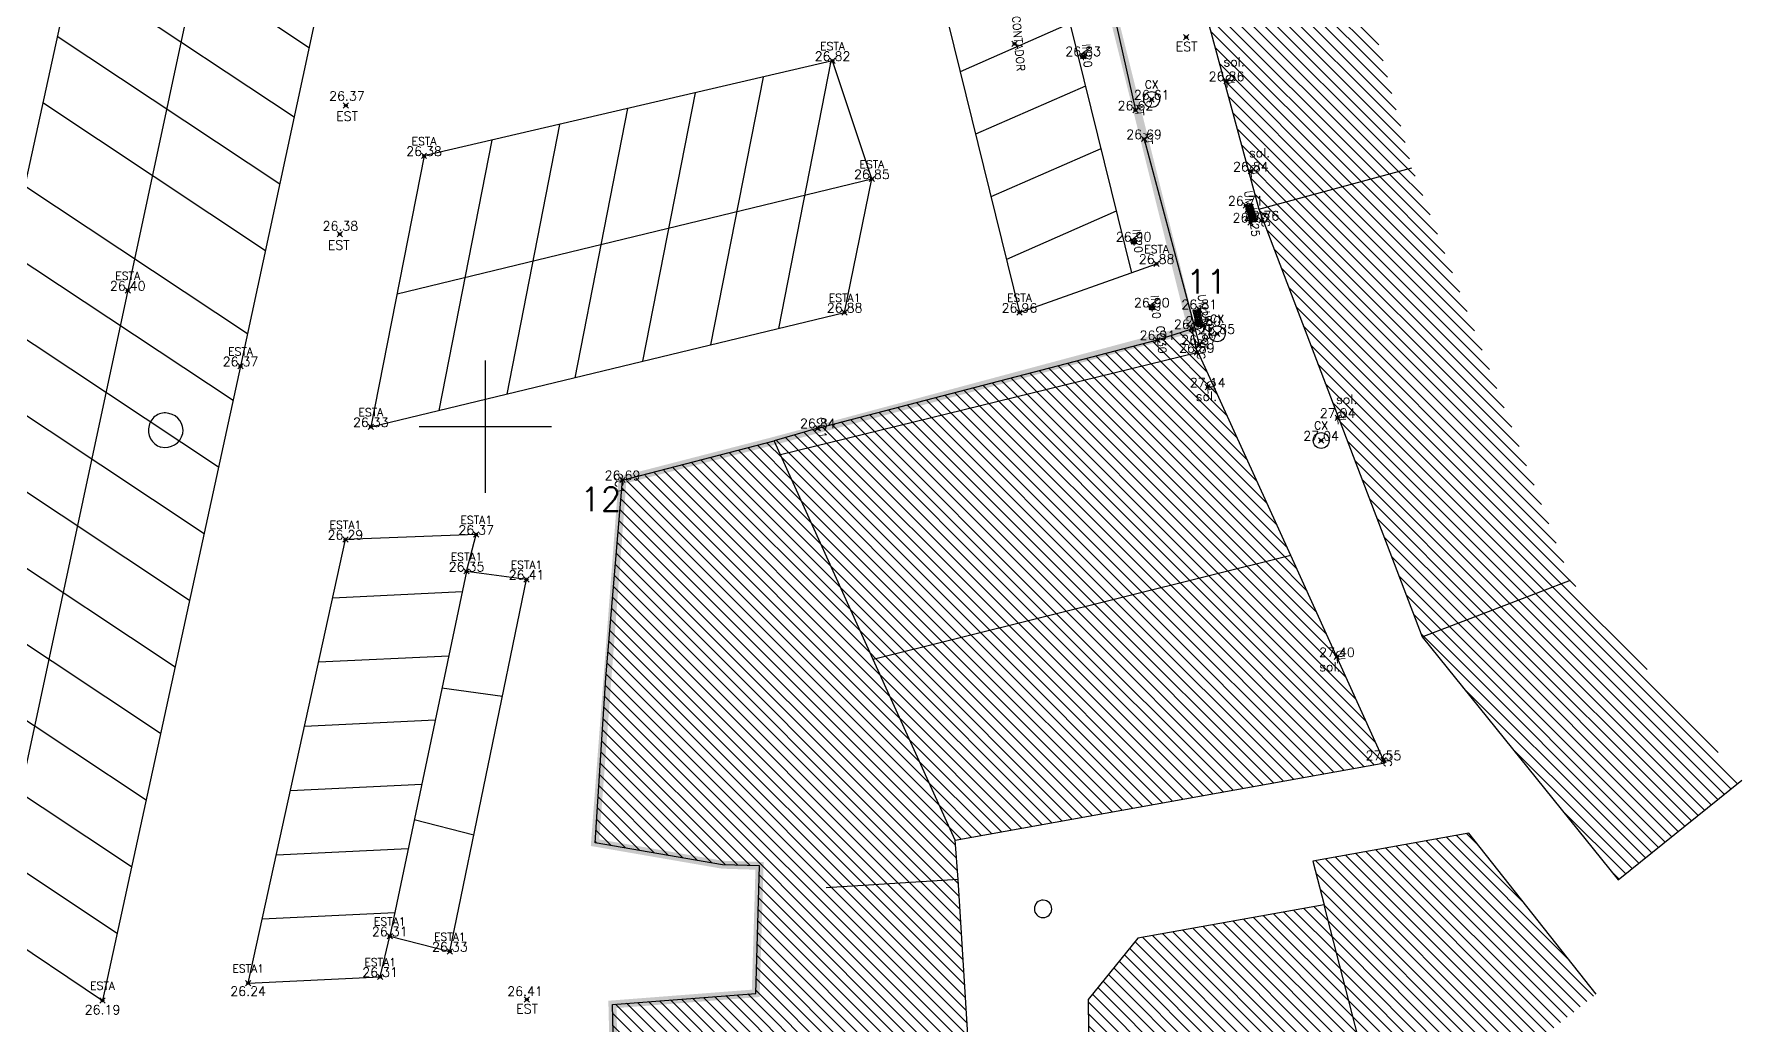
# Model space of a CAD drawing. Header units: metres. Extents: x -97560 to -97391, y -63420 to -63282.
# Drawn here: x -97517.1 to -97452.5, y -63372.6 to -63335.2 of the extents above; entities that cross this region are included whole.
import ezdxf
from ezdxf.enums import TextEntityAlignment as Align

# ---------------------------------------------------------------- set-up
doc = ezdxf.new("R2010")
doc.units = ezdxf.units.M
doc.header["$LTSCALE"] = 0.03
doc.header["$PDMODE"] = 35
doc.header["$PDSIZE"] = 0.1
doc.linetypes.add('DASHED2', pattern=[9.525, 6.35, -3.175])
for name, color, linetype in [('_ÁREA INTERVENÇÃO', 7, 'CONTINUOUS'), ('CAIXAS DE VISITA', 3, 'CONTINUOUS'), ('CAIXAS DIVERSAS(ELECT.E TELEC.)', 1, 'CONTINUOUS'), ('COD-AT', 7, 'CONTINUOUS'), ('COD-CC', 7, 'CONTINUOUS'), ('COD-CX', 7, 'CONTINUOUS'), ('COD-ES', 7, 'CONTINUOUS'), ('COD-IN', 7, 'CONTINUOUS'), ('COD-OL', 7, 'CONTINUOUS'), ('COD-ON', 7, 'CONTINUOUS'), ('COD-UM', 7, 'CONTINUOUS'), ('CONSTRUÇÕES', 3, 'CONTINUOUS'), ('COTAS', 7, 'CONTINUOUS'), ('ESTACIONAMENTOS', 252, 'CONTINUOUS'), ('ESTACOES', 1, 'CONTINUOUS'), ('HATCH', 1, 'CONTINUOUS'), ('LANCIS', 7, 'CONTINUOUS'), ('MALHA DE COORDENADAS', 7, 'CONTINUOUS'), ('PINOS', 7, 'CONTINUOUS'), ('pontos', 7, 'CONTINUOUS'), ('SUMIDOUROS', 1, 'CONTINUOUS')]:
    doc.layers.add(name, color=color, linetype=linetype)
doc.styles.get("Standard").update_dxf_attribs({"font": 'simplex.shx'})
doc.styles.add('T18', font='simplex.shx', dxfattribs={"height": 0.9})

msp = doc.modelspace()

# ---------------------------------------------------------------- hatches: boundary and pattern name
at = {"layer": 'HATCH'}
h = msp.add_hatch(dxfattribs=at)
h.set_pattern_fill('ANSI31', color=256, scale=0.1, angle=90, style=0)
h.paths.add_polyline_path([(-97489.643, -63366.601), (-97489.786, -63371.42), (-97495.203, -63371.838), (-97495.099, -63376.133), (-97494.929, -63376.125), (-97494.869, -63380.688), (-97493.635, -63380.542), (-97493.349, -63386.057), (-97493.249, -63386.051), (-97492.9, -63393.419), (-97482.426, -63392.748), (-97483.149, -63376.863), (-97481.539, -63376.677), (-97482.139, -63367.118), (-97482.252, -63365.632), (-97485.346, -63358.799), (-97489.084, -63350.539), (-97490.782, -63350.977), (-97494.828, -63352.09), (-97495.446, -63359.503), (-97495.86, -63365.727), (-97491.042, -63366.56)])
h = msp.add_hatch(dxfattribs=at)
h.set_pattern_fill('ANSI31', color=256, scale=0.1, angle=90, style=0)
h.paths.add_polyline_path([(-97465.849, -63377.649), (-97468.306, -63368.08), (-97475.346, -63369.33), (-97477.222, -63371.651), (-97476.991, -63392.474), (-97467.415, -63392.367)])
h.paths.add_polyline_path([(-97467.415, -63392.367), (-97476.991, -63392.474), (-97476.916, -63400.442), (-97467.34, -63400.349)])

# ---------------------------------------------------------------- linework, layer by layer
at = {"layer": '_ÁREA INTERVENÇÃO', "linetype": 'DASHED2', "ltscale": 5, "const_width": 0.3}
msp.add_lwpolyline([(-97499.636, -63306.663), (-97499.635, -63306.66), (-97496.792, -63323.038), (-97503.25, -63324.15), (-97501.776, -63330.355), (-97490.893, -63328.251), (-97491.242, -63324.94), (-97479.293, -63322.52), (-97479.255, -63322.508), (-97473.308, -63346.312), (-97489.084, -63350.539), (-97494.822, -63352.021), (-97495.86, -63365.727), (-97491.042, -63366.56), (-97489.643, -63366.602), (-97489.786, -63371.42), (-97495.203, -63371.838), (-97495.099, -63376.133)], dxfattribs=at)
at = {"layer": 'CAIXAS DE VISITA'}
for centre in [(-97474.823, -63337.643), (-97472.347, -63346.496), (-97468.419, -63350.53)]:
    msp.add_circle(centre, 0.3, dxfattribs=at)
msp.add_arc((-97478.927, -63368.228), 0.33, 89.44807, 88.81207, dxfattribs=at)
for centre, major_axis, start_param, end_param in [((-97512.11, -63350.105), (-0.438, 0.438), -1.018767, 0.55203), ((-97512.085, -63350.147), (-0.463, 0.463), 3.746209, 5.317005), ((-97512.085, -63350.147), (-0.463, 0.463), 0.499443, 2.070239), ((-97512.11, -63350.105), (-0.486, 0.486), 2.122826, 3.693622)]:
    msp.add_ellipse(centre, major_axis=major_axis, ratio=1, start_param=start_param, end_param=end_param, dxfattribs=at)
at = {"layer": 'CONSTRUÇÕES'}
for p, q in [((-97473.524, -63331.62), (-97470.779, -63341.784)), ((-97470.779, -63341.784), (-97464.987, -63340.219)), ((-97470.779, -63341.784), (-97464.597, -63357.953)), ((-97487.438, -63350.058), (-97474.606, -63346.73)), ((-97488.851, -63351.055), (-97473.06, -63347.189)), ((-97469.567, -63354.868), (-97473.06, -63347.189)), ((-97487.438, -63350.058), (-97489.084, -63350.539)), ((-97494.822, -63352.021), (-97489.084, -63350.539)), ((-97485.346, -63358.799), (-97489.084, -63350.539)), ((-97495.446, -63359.503), (-97494.822, -63352.021)), ((-97469.567, -63354.868), (-97485.346, -63358.799)), ((-97466.015, -63362.713), (-97469.567, -63354.868)), ((-97464.597, -63357.953), (-97458.992, -63355.81)), ((-97464.597, -63357.953), (-97457.187, -63367.131)), ((-97482.252, -63365.632), (-97485.346, -63358.799)), ((-97495.86, -63365.727), (-97495.446, -63359.503)), ((-97482.252, -63365.632), (-97466.015, -63362.713)), ((-97457.187, -63367.131), (-97452.519, -63363.363)), ((-97491.042, -63366.56), (-97495.86, -63365.727)), ((-97482.139, -63367.118), (-97482.252, -63365.632)), ((-97462.839, -63365.373), (-97468.732, -63366.421)), ((-97458.024, -63371.453), (-97462.839, -63365.373)), ((-97468.732, -63366.421), (-97468.306, -63368.08)), ((-97489.643, -63366.601), (-97491.042, -63366.56)), ((-97489.786, -63371.42), (-97489.643, -63366.601)), ((-97482.139, -63367.118), (-97487.129, -63367.432)), ((-97481.539, -63376.677), (-97482.139, -63367.118)), ((-97468.306, -63368.08), (-97475.346, -63369.33)), ((-97465.849, -63377.649), (-97468.306, -63368.08)), ((-97475.346, -63369.33), (-97477.222, -63371.651)), ((-97495.203, -63371.838), (-97489.786, -63371.42)), ((-97495.099, -63376.133), (-97495.203, -63371.838)), ((-97477.222, -63371.651), (-97476.991, -63392.474))]:
    msp.add_line(p, q, dxfattribs=at)
msp.add_lwpolyline([(-97474.606, -63346.73), (-97473.308, -63346.312), (-97473.117, -63347.209)], dxfattribs=at)
at = {"layer": 'ESTACIONAMENTOS'}
for p, q in [((-97480.244, -63325.311), (-97475.589, -63344.191)), ((-97484.397, -63327.131), (-97479.82, -63345.695)), ((-97515.056, -63330.08), (-97517.676, -63342.104)), ((-97506.674, -63335.693), (-97515.056, -63330.08)), ((-97505.609, -63330.733), (-97509.257, -63347.72)), ((-97510.944, -63332.834), (-97518.667, -63368.875)), ((-97515.633, -63332.728), (-97507.235, -63338.302)), ((-97477.912, -63334.77), (-97482.065, -63336.591)), ((-97516.182, -63335.244), (-97507.776, -63340.823)), ((-97486.884, -63336.182), (-97502.323, -63339.774)), ((-97489.511, -63336.793), (-97491.494, -63346.914)), ((-97486.948, -63336.197), (-97488.927, -63346.293)), ((-97485.396, -63340.646), (-97486.884, -63336.182)), ((-97492.073, -63337.389), (-97494.061, -63347.534)), ((-97477.329, -63337.135), (-97481.482, -63338.956)), ((-97516.73, -63337.761), (-97508.317, -63343.344)), ((-97494.636, -63337.985), (-97496.629, -63348.155)), ((-97497.198, -63338.582), (-97499.196, -63348.775)), ((-97499.761, -63339.178), (-97501.763, -63349.396)), ((-97502.323, -63339.774), (-97504.331, -63350.016)), ((-97476.745, -63339.5), (-97480.898, -63341.321)), ((-97503.344, -63344.984), (-97485.396, -63340.646)), ((-97486.427, -63345.689), (-97485.396, -63340.646)), ((-97517.414, -63340.901), (-97508.993, -63346.49)), ((-97476.162, -63341.865), (-97480.315, -63343.685)), ((-97517.962, -63343.418), (-97509.538, -63349.009)), ((-97479.82, -63345.695), (-97474.635, -63343.851)), ((-97504.331, -63350.016), (-97486.427, -63345.689)), ((-97518.51, -63345.935), (-97510.085, -63351.526)), ((-97509.257, -63347.72), (-97514.473, -63371.686)), ((-97519.058, -63348.452), (-97510.633, -63354.043)), ((-97519.605, -63350.968), (-97511.181, -63356.56)), ((-97520.153, -63353.485), (-97511.729, -63359.077)), ((-97500.349, -63354.085), (-97505.292, -63354.27)), ((-97500.715, -63355.473), (-97500.349, -63354.085)), ((-97508.969, -63371.038), (-97505.292, -63354.27)), ((-97500.715, -63355.473), (-97503.618, -63369.26)), ((-97498.449, -63355.781), (-97500.715, -63355.473)), ((-97520.701, -63356.002), (-97512.277, -63361.594)), ((-97501.346, -63369.838), (-97498.449, -63355.781)), ((-97505.774, -63356.468), (-97500.875, -63356.233)), ((-97521.249, -63358.519), (-97512.825, -63364.111)), ((-97506.307, -63358.897), (-97501.386, -63358.661)), ((-97499.359, -63360.198), (-97501.645, -63359.888)), ((-97521.797, -63361.036), (-97513.372, -63366.628)), ((-97506.839, -63361.325), (-97501.897, -63361.088)), ((-97522.345, -63363.553), (-97513.92, -63369.145)), ((-97507.372, -63363.753), (-97502.408, -63363.515)), ((-97502.69, -63364.853), (-97500.437, -63365.426)), ((-97507.904, -63366.182), (-97502.919, -63365.942)), ((-97508.437, -63368.61), (-97503.43, -63368.37)), ((-97518.738, -63368.828), (-97514.473, -63371.686)), ((-97503.981, -63370.799), (-97503.618, -63369.26)), ((-97503.618, -63369.26), (-97501.346, -63369.838)), ((-97508.969, -63371.038), (-97503.981, -63370.799))]:
    msp.add_line(p, q, dxfattribs=at)
at = {"layer": 'ESTACOES'}
for p in [(-97473.52, -63335.286), (-97505.276, -63337.872), (-97505.51, -63342.733), (-97498.441, -63371.654)]:
    msp.add_point(p, dxfattribs=at)
at = {"layer": 'HATCH'}
for p, q in [((-97466.241, -63335.572), (-97470.887, -63330.926)), ((-97465.079, -63339.878), (-97473.375, -63331.581)), ((-97465.245, -63339.262), (-97473.02, -63331.487)), ((-97465.411, -63338.647), (-97472.664, -63331.394)), ((-97465.577, -63338.032), (-97472.309, -63331.3)), ((-97465.743, -63337.417), (-97471.954, -63331.207)), ((-97465.909, -63336.802), (-97471.598, -63331.113)), ((-97466.075, -63336.187), (-97471.243, -63331.019)), ((-97465.144, -63340.261), (-97473.427, -63331.978)), ((-97465.497, -63340.357), (-97473.261, -63332.593)), ((-97465.851, -63340.452), (-97473.095, -63333.208)), ((-97466.204, -63340.548), (-97472.929, -63333.823)), ((-97466.558, -63340.643), (-97472.763, -63334.438)), ((-97466.911, -63340.739), (-97472.597, -63335.054)), ((-97467.265, -63340.834), (-97472.431, -63335.669)), ((-97467.618, -63340.93), (-97472.264, -63336.284)), ((-97467.972, -63341.025), (-97472.098, -63336.899)), ((-97468.325, -63341.121), (-97471.932, -63337.514)), ((-97468.679, -63341.217), (-97471.766, -63338.129)), ((-97469.032, -63341.312), (-97471.6, -63338.744)), ((-97469.386, -63341.408), (-97471.434, -63339.36)), ((-97469.739, -63341.503), (-97471.268, -63339.975)), ((-97470.093, -63341.599), (-97471.101, -63340.59)), ((-97463.74, -63343.462), (-97466.558, -63340.643)), ((-97464.02, -63342.732), (-97466.204, -63340.548)), ((-97464.301, -63342.003), (-97465.851, -63340.452)), ((-97464.581, -63341.273), (-97465.497, -63340.357)), ((-97464.862, -63340.544), (-97465.144, -63340.261)), ((-97470.446, -63341.694), (-97470.935, -63341.205)), ((-97461.776, -63348.568), (-97469.032, -63341.312)), ((-97462.056, -63347.839), (-97468.679, -63341.217)), ((-97462.337, -63347.109), (-97468.325, -63341.121)), ((-97462.618, -63346.38), (-97467.972, -63341.025)), ((-97462.898, -63345.65), (-97467.618, -63340.93)), ((-97463.179, -63344.921), (-97467.265, -63340.834)), ((-97463.459, -63344.191), (-97466.911, -63340.739)), ((-97460.373, -63352.216), (-97470.763, -63341.827)), ((-97460.654, -63351.487), (-97470.446, -63341.694)), ((-97460.934, -63350.757), (-97470.093, -63341.599)), ((-97461.215, -63350.028), (-97469.739, -63341.503)), ((-97461.495, -63349.298), (-97469.386, -63341.408)), ((-97460.093, -63352.946), (-97470.485, -63342.554)), ((-97459.812, -63353.675), (-97470.207, -63343.281)), ((-97459.532, -63354.405), (-97469.929, -63344.008)), ((-97459.251, -63355.134), (-97469.651, -63344.735)), ((-97459.016, -63355.819), (-97469.373, -63345.462)), ((-97473.145, -63347.074), (-97473.761, -63346.458)), ((-97473.268, -63346.498), (-97473.419, -63346.348)), ((-97459.341, -63355.943), (-97469.095, -63346.189)), ((-97470.835, -63352.082), (-97475.861, -63347.056)), ((-97471.209, -63351.258), (-97475.504, -63346.963)), ((-97471.584, -63350.435), (-97475.148, -63346.871)), ((-97471.959, -63349.611), (-97474.791, -63346.779)), ((-97472.333, -63348.787), (-97474.443, -63346.678)), ((-97472.708, -63347.964), (-97474.103, -63346.568)), ((-97459.665, -63356.067), (-97468.817, -63346.916)), ((-97470.868, -63355.192), (-97478.357, -63347.703)), ((-97470.508, -63355.102), (-97478, -63347.611)), ((-97470.149, -63355.013), (-97477.644, -63347.518)), ((-97469.79, -63354.923), (-97477.287, -63347.426)), ((-97469.711, -63354.553), (-97476.931, -63347.333)), ((-97470.085, -63353.729), (-97476.574, -63347.241)), ((-97470.46, -63352.906), (-97476.217, -63347.148)), ((-97459.99, -63356.191), (-97468.539, -63347.643)), ((-97473.384, -63355.819), (-97480.853, -63348.35)), ((-97473.025, -63355.729), (-97480.496, -63348.258)), ((-97472.665, -63355.64), (-97480.14, -63348.165)), ((-97472.306, -63355.55), (-97479.783, -63348.073)), ((-97471.946, -63355.461), (-97479.427, -63347.98)), ((-97471.587, -63355.371), (-97479.07, -63347.888)), ((-97471.227, -63355.281), (-97478.713, -63347.795)), ((-97460.315, -63356.316), (-97468.261, -63348.37)), ((-97475.9, -63356.446), (-97483.349, -63348.997)), ((-97475.541, -63356.356), (-97482.992, -63348.905)), ((-97475.181, -63356.267), (-97482.636, -63348.812)), ((-97474.822, -63356.177), (-97482.279, -63348.72)), ((-97474.463, -63356.087), (-97481.922, -63348.628)), ((-97474.103, -63355.998), (-97481.566, -63348.535)), ((-97473.744, -63355.908), (-97481.209, -63348.443)), ((-97478.417, -63357.073), (-97485.845, -63349.644)), ((-97478.057, -63356.983), (-97485.488, -63349.552)), ((-97477.698, -63356.893), (-97485.132, -63349.46)), ((-97477.338, -63356.804), (-97484.775, -63349.367)), ((-97476.979, -63356.714), (-97484.418, -63349.275)), ((-97476.619, -63356.625), (-97484.062, -63349.182)), ((-97476.26, -63356.535), (-97483.705, -63349.09)), ((-97460.64, -63356.44), (-97467.983, -63349.097)), ((-97480.933, -63357.699), (-97488.318, -63350.315)), ((-97480.573, -63357.61), (-97487.97, -63350.213)), ((-97480.214, -63357.52), (-97487.623, -63350.111)), ((-97479.854, -63357.431), (-97487.271, -63350.014)), ((-97479.495, -63357.341), (-97486.914, -63349.922)), ((-97479.136, -63357.252), (-97486.558, -63349.829)), ((-97478.776, -63357.162), (-97486.201, -63349.737)), ((-97460.965, -63356.564), (-97467.705, -63349.824)), ((-97481.652, -63357.878), (-97489.013, -63350.518)), ((-97481.292, -63357.789), (-97488.665, -63350.416)), ((-97461.289, -63356.688), (-97467.427, -63350.551)), ((-97482.011, -63357.968), (-97488.79, -63351.189)), ((-97461.614, -63356.812), (-97467.149, -63351.278)), ((-97482.371, -63358.058), (-97488.419, -63352.01)), ((-97461.939, -63356.937), (-97466.871, -63352.005)), ((-97482.73, -63358.147), (-97488.047, -63352.83)), ((-97462.264, -63357.061), (-97466.593, -63352.732)), ((-97462.589, -63357.185), (-97466.315, -63353.458)), ((-97483.09, -63358.237), (-97487.676, -63353.65)), ((-97462.914, -63357.309), (-97466.037, -63354.185)), ((-97483.449, -63358.326), (-97487.305, -63354.47)), ((-97483.809, -63358.416), (-97486.934, -63355.291)), ((-97467.108, -63360.298), (-97471.946, -63355.461)), ((-97467.48, -63359.478), (-97471.587, -63355.371)), ((-97467.852, -63358.657), (-97471.227, -63355.281)), ((-97468.223, -63357.837), (-97470.868, -63355.192)), ((-97468.595, -63357.016), (-97470.508, -63355.102)), ((-97468.966, -63356.195), (-97470.149, -63355.013)), ((-97469.338, -63355.375), (-97469.79, -63354.923)), ((-97463.238, -63357.433), (-97465.759, -63354.912)), ((-97484.168, -63358.505), (-97486.563, -63356.111)), ((-97467.56, -63362.99), (-97474.463, -63356.087)), ((-97467.179, -63362.922), (-97474.103, -63355.998)), ((-97466.798, -63362.854), (-97473.744, -63355.908)), ((-97466.418, -63362.785), (-97473.384, -63355.819)), ((-97466.037, -63362.717), (-97473.025, -63355.729)), ((-97466.365, -63361.94), (-97472.665, -63355.64)), ((-97466.737, -63361.119), (-97472.306, -63355.55)), ((-97463.563, -63357.558), (-97465.481, -63355.639)), ((-97453.41, -63362.323), (-97459.665, -63356.067)), ((-97456.101, -63359.183), (-97459.341, -63355.943)), ((-97458.792, -63356.043), (-97459.016, -63355.819)), ((-97470.604, -63363.538), (-97477.338, -63356.804)), ((-97470.224, -63363.469), (-97476.979, -63356.714)), ((-97469.843, -63363.401), (-97476.619, -63356.625)), ((-97469.463, -63363.332), (-97476.26, -63356.535)), ((-97469.082, -63363.264), (-97475.9, -63356.446)), ((-97468.701, -63363.196), (-97475.541, -63356.356)), ((-97468.321, -63363.127), (-97475.181, -63356.267)), ((-97467.94, -63363.059), (-97474.822, -63356.177)), ((-97463.888, -63357.682), (-97465.203, -63356.366)), ((-97453.679, -63364.299), (-97461.289, -63356.688)), ((-97453.43, -63364.099), (-97460.965, -63356.564)), ((-97453.182, -63363.898), (-97460.64, -63356.44)), ((-97452.933, -63363.697), (-97460.315, -63356.316)), ((-97452.685, -63363.497), (-97459.99, -63356.191)), ((-97484.527, -63358.595), (-97486.191, -63356.931)), ((-97473.269, -63364.017), (-97479.854, -63357.431)), ((-97472.888, -63363.948), (-97479.495, -63357.341)), ((-97472.507, -63363.88), (-97479.136, -63357.252)), ((-97472.127, -63363.811), (-97478.776, -63357.162)), ((-97471.746, -63363.743), (-97478.417, -63357.073)), ((-97471.366, -63363.675), (-97478.057, -63356.983)), ((-97470.985, -63363.606), (-97477.698, -63356.893)), ((-97464.213, -63357.806), (-97464.925, -63357.093)), ((-97455.169, -63365.502), (-97463.238, -63357.433)), ((-97454.921, -63365.302), (-97462.914, -63357.309)), ((-97454.672, -63365.101), (-97462.589, -63357.185)), ((-97454.424, -63364.901), (-97462.264, -63357.061)), ((-97454.175, -63364.7), (-97461.939, -63356.937)), ((-97453.927, -63364.5), (-97461.614, -63356.812)), ((-97484.887, -63358.684), (-97485.82, -63357.751)), ((-97475.933, -63364.496), (-97482.371, -63358.058)), ((-97475.552, -63364.427), (-97482.011, -63357.968)), ((-97475.172, -63364.359), (-97481.652, -63357.878)), ((-97474.791, -63364.29), (-97481.292, -63357.789)), ((-97474.41, -63364.222), (-97480.933, -63357.699)), ((-97474.03, -63364.153), (-97480.573, -63357.61)), ((-97473.649, -63364.085), (-97480.214, -63357.52)), ((-97464.538, -63357.93), (-97464.647, -63357.82)), ((-97456.163, -63366.305), (-97464.538, -63357.93)), ((-97455.915, -63366.104), (-97464.213, -63357.806)), ((-97455.666, -63365.904), (-97463.888, -63357.682)), ((-97455.418, -63365.703), (-97463.563, -63357.558)), ((-97485.246, -63358.774), (-97485.449, -63358.571)), ((-97478.597, -63364.974), (-97484.887, -63358.684)), ((-97478.216, -63364.906), (-97484.527, -63358.595)), ((-97477.836, -63364.838), (-97484.168, -63358.505)), ((-97477.455, -63364.769), (-97483.809, -63358.416)), ((-97477.074, -63364.701), (-97483.449, -63358.326)), ((-97476.694, -63364.632), (-97483.09, -63358.237)), ((-97476.313, -63364.564), (-97482.73, -63358.147)), ((-97478.977, -63365.043), (-97485.246, -63358.774)), ((-97479.358, -63365.111), (-97485.077, -63359.392)), ((-97456.412, -63366.505), (-97463.059, -63359.858)), ((-97479.739, -63365.18), (-97484.706, -63360.212)), ((-97480.119, -63365.248), (-97484.334, -63361.033)), ((-97480.5, -63365.317), (-97483.963, -63361.853)), ((-97456.66, -63366.706), (-97461.178, -63362.188)), ((-97480.88, -63365.385), (-97483.591, -63362.674)), ((-97481.261, -63365.453), (-97483.22, -63363.494)), ((-97481.642, -63365.522), (-97482.849, -63364.315)), ((-97456.908, -63366.906), (-97459.297, -63364.517)), ((-97482.022, -63365.59), (-97482.477, -63365.135)), ((-97458.873, -63372.126), (-97465.205, -63365.794)), ((-97458.623, -63371.927), (-97464.824, -63365.726)), ((-97458.372, -63371.729), (-97464.443, -63365.658)), ((-97458.122, -63371.53), (-97464.061, -63365.591)), ((-97459.068, -63370.135), (-97463.68, -63365.523)), ((-97460.778, -63367.976), (-97463.299, -63365.455)), ((-97462.487, -63365.818), (-97462.918, -63365.387)), ((-97461.129, -63373.911), (-97468.636, -63366.404)), ((-97460.878, -63373.713), (-97468.255, -63366.336)), ((-97460.627, -63373.515), (-97467.874, -63366.268)), ((-97460.377, -63373.316), (-97467.492, -63366.201)), ((-97460.126, -63373.118), (-97467.111, -63366.133)), ((-97459.876, -63372.919), (-97466.73, -63366.065)), ((-97459.625, -63372.721), (-97466.349, -63365.997)), ((-97459.375, -63372.522), (-97465.968, -63365.929)), ((-97459.124, -63372.324), (-97465.586, -63365.862)), ((-97461.379, -63374.11), (-97468.616, -63366.873)), ((-97457.157, -63367.107), (-97457.417, -63366.847)), ((-97461.63, -63374.308), (-97468.46, -63367.478)), ((-97461.88, -63374.507), (-97468.305, -63368.082)), ((-97462.131, -63374.705), (-97468.15, -63368.686)), ((-97462.382, -63374.904), (-97467.995, -63369.29)), ((-97462.632, -63375.102), (-97467.84, -63369.894)), ((-97462.883, -63375.3), (-97467.685, -63370.498)), ((-97463.133, -63375.499), (-97467.53, -63371.102)), ((-97463.384, -63375.697), (-97467.375, -63371.706)), ((-97463.635, -63375.896), (-97467.22, -63372.311))]:
    msp.add_line(p, q, dxfattribs=at)
at = {"layer": 'LANCIS'}
for p, q in [((-97476.925, -63331.377), (-97475.439, -63338.05)), ((-97475.111, -63339.135), (-97473.034, -63346.9)), ((-97473.034, -63346.9), (-97473.176, -63346.93))]:
    msp.add_line(p, q, dxfattribs=at)
at = {"layer": 'MALHA DE COORDENADAS'}
for p, q in [((-97500, -63350), (-97500, -63347.5)), ((-97500, -63350), (-97500, -63347.5)), ((-97502.5, -63350), (-97500, -63350)), ((-97502.5, -63350), (-97500, -63350)), ((-97500, -63350), (-97497.5, -63350)), ((-97500, -63352.5), (-97500, -63350)), ((-97500, -63350), (-97497.5, -63350)), ((-97500, -63352.5), (-97500, -63350))]:
    msp.add_line(p, q, dxfattribs=at)
at = {"layer": 'PINOS'}
for centre in [(-97477.412, -63335.999), (-97475.504, -63343.006), (-97474.818, -63345.494)]:
    msp.add_circle(centre, 0.1, dxfattribs=at)
at = {"layer": 'pontos'}
for p in [(-97480.004, -63335.54), (-97486.884, -63336.182), (-97477.412, -63335.999), (-97471.995, -63336.946), (-97475.439, -63338.05), (-97474.823, -63337.643), (-97475.111, -63339.135), (-97502.323, -63339.774), (-97485.396, -63340.646), (-97471.074, -63340.357), (-97471.269, -63341.65), (-97471.091, -63342.286), (-97470.676, -63342.209), (-97475.504, -63343.006), (-97474.635, -63343.851), (-97513.521, -63344.862), (-97486.427, -63345.689), (-97479.82, -63345.695), (-97474.818, -63345.494), (-97473.024, -63345.564), (-97473.308, -63346.312), (-97472.877, -63346.193), (-97472.347, -63346.496), (-97474.606, -63346.73), (-97473.117, -63347.209), (-97473.034, -63346.9), (-97509.257, -63347.72), (-97472.707, -63348.517), (-97467.794, -63349.67), (-97504.331, -63350.016), (-97487.438, -63350.058), (-97468.419, -63350.53), (-97494.822, -63352.021), (-97505.292, -63354.27), (-97500.349, -63354.085), (-97500.715, -63355.473), (-97498.449, -63355.781), (-97467.821, -63358.709), (-97466.064, -63362.607), (-97503.618, -63369.26), (-97501.346, -63369.838), (-97508.969, -63371.038), (-97503.981, -63370.799), (-97514.473, -63371.686)]:
    msp.add_point(p, dxfattribs=at)
at = {"layer": 'SUMIDOUROS'}
for p, q in [((-97471.269, -63341.65), (-97471.028, -63341.583)), ((-97471.091, -63342.286), (-97471.269, -63341.65)), ((-97471.043, -63342.273), (-97471.221, -63341.636)), ((-97470.995, -63342.26), (-97471.173, -63341.623)), ((-97470.946, -63342.246), (-97471.124, -63341.609)), ((-97470.898, -63342.233), (-97471.076, -63341.596)), ((-97470.85, -63342.219), (-97471.028, -63341.583)), ((-97470.85, -63342.219), (-97471.091, -63342.286)), ((-97473.268, -63345.62), (-97473.024, -63345.564)), ((-97473.268, -63345.62), (-97473.12, -63346.25)), ((-97473.219, -63345.609), (-97473.072, -63346.238)), ((-97473.17, -63345.598), (-97473.023, -63346.227)), ((-97473.121, -63345.586), (-97472.974, -63346.216)), ((-97473.073, -63345.575), (-97472.926, -63346.204)), ((-97473.024, -63345.564), (-97472.877, -63346.193)), ((-97472.877, -63346.193), (-97473.12, -63346.25))]:
    msp.add_line(p, q, dxfattribs=at)

# ---------------------------------------------------------------- texts
at = {"layer": 'CAIXAS DIVERSAS(ELECT.E TELEC.)', "style": 'T18'}
for s, p in [('11', (-97473.521, -63344.972)), ('12', (-97496.414, -63353.194))]:
    msp.add_text(s, height=0.9, dxfattribs=at).set_placement(p)
at = {"layer": 'COD-AT'}
for p in [(-97475.439, -63338.05), (-97475.111, -63339.135), (-97473.034, -63346.9)]:
    msp.add_text('AT', height=0.3, rotation=275.15815, dxfattribs=at).set_placement(p, align=Align.CENTER)
at = {"layer": 'COD-CC'}
for s, p in [('CC', (-97470.676, -63342.209)), ('CC30', (-97474.606, -63346.73)), ('CC', (-97473.308, -63346.312)), ('CC', (-97473.117, -63347.209)), ('CC1', (-97487.438, -63350.058)), ('CC1', (-97495.1, -63352.165)), ('CC', (-97466.064, -63362.607))]:
    msp.add_text(s, height=0.3, rotation=275.15815, dxfattribs=at).set_placement(p, align=Align.CENTER)
at = {"layer": 'COD-CX'}
for p in [(-97474.823, -63337.224), (-97472.347, -63346.077), (-97468.419, -63350.11)]:
    msp.add_text('CX', height=0.3, dxfattribs=at).set_placement(p, align=Align.CENTER)
at = {"layer": 'COD-ES'}
for s, p in [('ESTA', (-97486.884, -63335.777)), ('ESTA', (-97502.323, -63339.37)), ('ESTA', (-97485.396, -63340.241)), ('ESTA', (-97474.635, -63343.447)), ('ESTA', (-97513.521, -63344.457)), ('ESTA1', (-97486.427, -63345.284)), ('ESTA', (-97479.82, -63345.29)), ('ESTA', (-97509.257, -63347.315)), ('ESTA', (-97504.331, -63349.611)), ('ESTA1', (-97505.292, -63353.865)), ('ESTA1', (-97500.349, -63353.68)), ('ESTA1', (-97500.715, -63355.069)), ('ESTA1', (-97498.449, -63355.376)), ('ESTA1', (-97503.618, -63368.855)), ('ESTA1', (-97501.346, -63369.433)), ('ESTA1', (-97508.969, -63370.634)), ('ESTA1', (-97503.981, -63370.394)), ('ESTA', (-97514.473, -63371.281))]:
    msp.add_text(s, height=0.3, dxfattribs=at).set_placement(p, align=Align.CENTER)
at = {"layer": 'COD-IN'}
for p in [(-97477.412, -63335.999), (-97475.504, -63343.006), (-97474.818, -63345.494)]:
    msp.add_text('IN20', height=0.3, rotation=275.15815, dxfattribs=at).set_placement(p, align=Align.CENTER)
at = {"layer": 'COD-OL'}
for p in [(-97471.995, -63336.946), (-97471.074, -63340.357), (-97472.707, -63348.517), (-97467.794, -63349.67), (-97467.821, -63358.709)]:
    msp.add_text('OL', height=0.3, rotation=275.15815, dxfattribs=at).set_placement(p, align=Align.CENTER)
at = {"layer": 'COD-ON'}
msp.add_text('CONTADOR', height=0.3, rotation=275.15815, dxfattribs=at).set_placement((-97480.004, -63335.54), align=Align.CENTER)
at = {"layer": 'COD-UM'}
for p in [(-97471.269, -63341.65), (-97471.091, -63342.286), (-97473.024, -63345.564), (-97472.877, -63346.193)]:
    msp.add_text('UM25', height=0.3, rotation=275.15815, dxfattribs=at).set_placement(p, align=Align.CENTER)
at = {"layer": 'COTAS'}
for s, p in [('26.82', (-97486.884, -63336.182)), ('26.83', (-97477.412, -63335.999)), ('26.86', (-97471.995, -63336.946)), ('26.61', (-97474.823, -63337.643)), ('26.62', (-97475.439, -63338.05)), ('26.69', (-97475.111, -63339.135)), ('26.38', (-97502.323, -63339.774)), ('26.84', (-97471.074, -63340.357)), ('26.85', (-97485.396, -63340.646)), ('26.71', (-97471.269, -63341.65)), ('26.73', (-97471.091, -63342.286)), ('26.76', (-97470.676, -63342.209)), ('26.90', (-97475.504, -63343.006)), ('26.88', (-97474.635, -63343.851)), ('26.40', (-97513.521, -63344.862)), ('26.90', (-97474.818, -63345.494)), ('26.88', (-97486.427, -63345.689)), ('26.96', (-97479.82, -63345.695)), ('26.81', (-97473.024, -63345.564)), ('26.91', (-97474.606, -63346.73)), ('26.87', (-97473.308, -63346.312)), ('26.80', (-97472.877, -63346.193)), ('26.85', (-97472.347, -63346.496)), ('26.89', (-97473.117, -63347.209)), ('26.87', (-97473.034, -63346.9)), ('26.37', (-97509.257, -63347.72)), ('27.14', (-97472.707, -63348.517)), ('26.33', (-97504.331, -63350.016)), ('27.04', (-97467.794, -63349.67)), ('26.84', (-97487.438, -63350.058)), ('27.04', (-97468.419, -63350.53)), ('26.69', (-97494.822, -63352.021)), ('26.29', (-97505.292, -63354.27)), ('26.37', (-97500.349, -63354.085)), ('26.35', (-97500.715, -63355.473)), ('26.41', (-97498.449, -63355.781)), ('27.40', (-97467.821, -63358.709)), ('27.55', (-97466.064, -63362.607)), ('26.31', (-97503.618, -63369.26)), ('26.33', (-97501.346, -63369.838)), ('26.31', (-97503.981, -63370.799)), ('26.24', (-97508.969, -63371.512)), ('26.19', (-97514.473, -63372.214))]:
    msp.add_text(s, height=0.35, dxfattribs=at).set_placement(p, align=Align.CENTER)
at = {"layer": 'COTAS', "style": 'T18'}
for p in [(-97472.11, -63336.389), (-97471.15, -63339.827), (-97473.157, -63349.028), (-97467.857, -63349.146), (-97468.491, -63359.25)]:
    msp.add_text('sol.', height=0.35, dxfattribs=at).set_placement(p)
at = {"layer": 'ESTACOES'}
for s, p in [('EST', (-97473.505, -63335.816)), ('26.37', (-97505.235, -63337.684)), ('EST', (-97505.232, -63338.451)), ('26.38', (-97505.484, -63342.596)), ('EST', (-97505.548, -63343.318)), ('26.41', (-97498.505, -63371.515)), ('EST', (-97498.429, -63372.18))]:
    msp.add_text(s, height=0.35, dxfattribs=at).set_placement(p, align=Align.CENTER)

doc.saveas('drawing.dxf')
